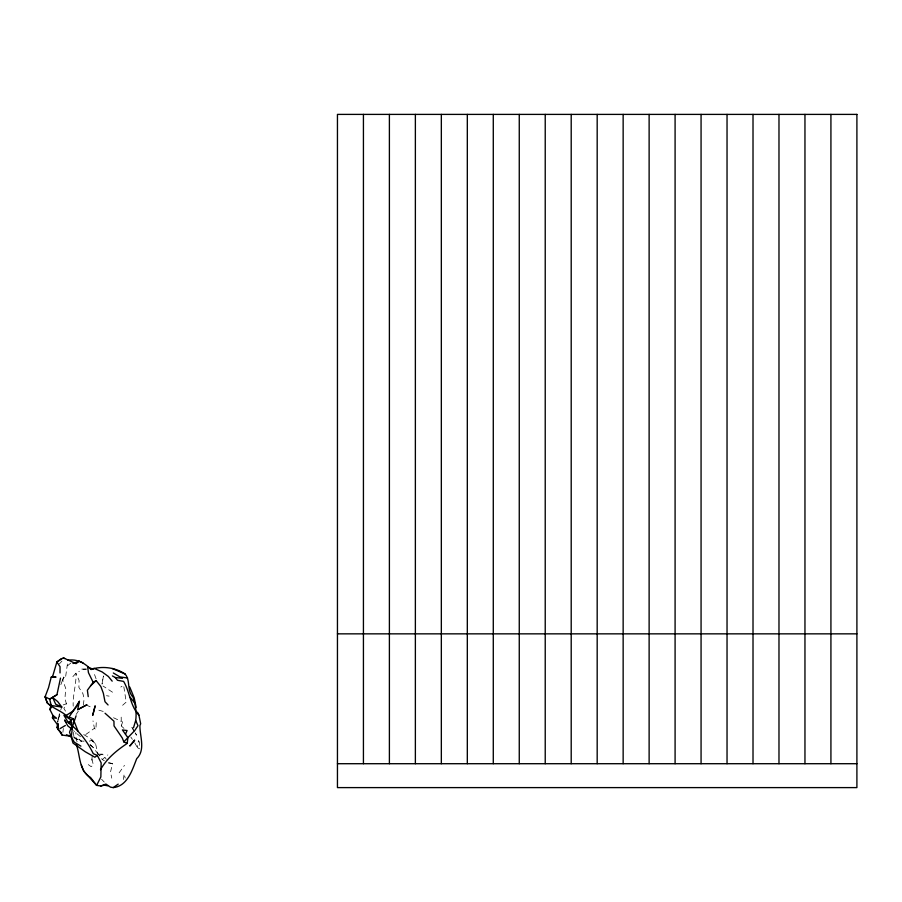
<?xml version="1.0" encoding="UTF-8"?>
<svg xmlns="http://www.w3.org/2000/svg" width="902" height="902" viewBox="0 0 902 902"><rect width="100%" height="100%" fill="white"/><g stroke="black" fill="none" stroke-linecap="round" stroke-linejoin="round"><path stroke-width="0.68" stroke-dasharray="4.51 3.38" d="M123.969 728.399L121.33 725.941L121.139 713.809M57.593 722.22L59.397 713.82L57.762 722.119M62.193 680.514L63.692 677.131L65.395 678.349L67.684 662.169M101.994 684.088L103.414 675.959L102.163 683.829M96.266 722.682L95.871 729.639L94.428 728.297L92.996 720.923M92.252 755.752L91.733 761.243L91.903 758.988L93.38 765.009L91.147 766.644L87.235 763.87M62.903 732.334L63.343 728.466M83.334 704.981L84.055 699.422M123.416 779.542L124.138 773.984L125.198 777.998M138.626 741.444L139.697 742.075L139.483 748.795L137.442 747.668L138.457 740.362M108.533 762.348L112.479 763.757L110.506 772.044L111.769 778.155M121.33 725.941L122.864 721.036M60.727 710.021L61.607 707.495M58.01 719.492L60.569 713.91M60.851 684.652L63.692 677.131L62.869 680.424L65.745 688.497L64.921 698.655L66.398 703.718L63.873 708.374L66.692 713.166M76.118 714.474L78.35 711.137M119.132 772.822L124.465 765.347M72.882 676.635L76.005 673.129L79.376 671.235M59.487 663.759L61.934 661.11M122.616 705.285L126.201 702.083L123.608 685.294L120.823 687.031M83.728 734.566L92.027 739.64L95.544 743.676L97.788 753.294L102.264 759.54L107.845 754.929M67.571 665.732L70.773 663.083M85.746 734.499L94.428 728.297M99.197 755.493L102.535 754.128L106.289 759.27M63.185 704.936L66.398 703.718M89.309 741.151L91.621 740.384L95.544 743.676L90.741 739.798L91.621 740.384M86.276 668.878L80.673 669.137L86.4 669.656M97.551 754.219L102.535 754.128M73.998 737.881L81.293 741.004L84.033 741.218M106.492 695.724L109.086 696.13M108.567 763.148L112.479 763.757M103.211 711.419L95.702 709.299M73.817 737.238L81.721 741.715L77.82 738.242L81.293 741.004M86.062 704.936L92.579 707.867M113.539 717.744L120.924 721.205M112.513 692.217L103.008 686.016M102.264 759.54L104.373 760.747M80.504 736.72L73.536 730.744M90.121 744.804L93.12 747.375L97.698 753.587M90.065 744.624L93.12 747.375M101.543 779.204L104.237 782.034M130.813 737.035L132.38 739.347M134.375 731.635L131.128 726.076L133.169 729.481M135.108 732.807L136.574 735.153L133.857 730.62M134.714 742.808L137.442 747.668M77.11 741.692L76.039 739.223L75.881 732.413M94.518 674.549L96.074 678.778M83.683 696.818L82.894 693.615L78.891 687.425L79.083 680.514L76.005 673.129C76.478 684.28 72.6 695.036 73.197 706.142M73.333 732.323L74.077 737.78"/><path stroke-width="1.35" d="M60.028 672.937L60.028 666.691L56.882 661.978L61.449 658.539M58.066 723.855L58.055 729.481L61.235 732.683L62.001 735.051L71.359 736.336M81.338 764.93L83.638 771.018L96.638 785.383L100.855 776.915L101.148 762.821L97.326 755.414L93.278 753.7C88.227 743.248 81.338 733.788 72.6 726.099L76.084 715.805M100.483 769.733C106.819 758.402 116.865 750.306 127.227 743.406L127.87 737.644L134.793 730.473L137.983 725.682L135.683 720.506C136.8 712.772 135.548 704.575 133.045 697.167C126.596 690.571 130.745 680.728 125.107 674.008C115.343 667.401 102.016 665.699 90.876 669.464C84.653 662.823 76.884 658.764 67.751 660.241M72.6 726.099L71.269 737.013L73.006 743.101L85.239 751.749L94.879 757.218L97.326 755.414M57.807 723.663L57.018 727.316L58.055 729.481L57.514 724.734L52.417 717.812L52.868 715.376L49.914 709.547L51.064 704.688M60.502 678.112L56.939 694.732L49.666 699.14L45.1 696.772L48.561 687.617L51.2 677.21L52.609 676.477L56.059 677.098L51.2 677.21M77.696 709.648L86.772 704.857L77.696 709.648L79.432 701.328L68.597 717.744C62.644 711.114 53.443 709.017 47.175 702.714L45.1 696.772L47.287 702.996L51.685 706.717L49.914 709.547M133.496 727.824L135.683 720.506M52.609 676.477L56.882 661.978L63.354 657.862L76.005 663.658L79.207 661.211L82.973 662.857M125.491 734.183L127.081 730.53L122.413 729.932L127.87 737.644L123.822 741.884L127.227 743.406M76.67 706.525L79.432 701.328M108.071 704.958L104.993 701.722L103.358 693.266L100.855 686.523L96.131 680.57L93.177 682.374L87.381 690.233L88.227 696.626M75.948 707.45L73.028 711.148L66.398 715.263M90.561 685.847L96.131 680.57M76.264 744.297C80.357 755.47 78.767 770.77 90.527 777.456L96.638 785.383L100.787 785.98L105.895 784.052L110.484 787.142L113.224 787.604L118.196 784.131M56.939 694.732L49.666 699.14L51.234 705.533L61.832 707.033L57.638 701.531L52.654 697.494L55.732 704.248L61.832 707.033M60.017 728.636L65.361 725.467M77.955 730.936L73.152 718.77L68.281 722.581L72.137 726.121M72.972 663.5L79.207 661.211M100.787 785.98L104.328 785.202L107.812 785.8M68.597 717.744L70.435 717.541L73.152 718.77M90.876 669.464L93.053 669.261L87.641 666.984L88.452 672.667L93.177 682.374M113.224 787.604C127.565 786.149 132.222 769.981 136.732 758.627C145.673 749.878 139.821 736.506 139.9 725.682L140.667 723.754L138.897 715.106L137.487 712.23M337.449 633.847L856.9 633.847M337.449 763.712L856.9 763.712M72.002 722.818L68.281 722.581L63.918 715.286L70.931 719.852L71.912 726.087L69.51 732.21L71.269 737.013L74.325 742.199L80.909 746.157M52.417 717.812L56.612 718.263L52.868 715.376M112.4 675.936L115.276 677.503L122.525 678.338M127.588 678L119.898 676.895L113.336 672.982M66.444 734.713L71.957 736.9M125.107 674.008L112.175 668.483M93.876 668.269L102.106 671.922L108.375 676.489L112.186 681.157M63.354 657.862L64.73 658.528M105.06 713.245L113.945 721.205L114.035 725.907L122.3 738.016L123.822 741.884M72.081 729.301L67.751 725.851L64.583 720.01L66.32 722.592M138.897 715.106C130.147 705.838 129.989 692.037 123.608 681.405L117.486 680.277L115.276 677.503M130.147 697.257L135.052 703.459M62.001 735.051L57.018 727.316M129.753 687.031L134.184 697.821L136.146 707.326M830.922 114.396L830.922 763.712M804.956 114.396L804.956 763.712M778.978 114.396L778.978 763.712M753.012 114.396L753.012 763.712M727.035 114.396L727.035 763.712M701.068 114.396L701.068 763.712M675.091 114.396L675.091 763.712M649.124 114.396L649.124 763.712M623.147 114.396L623.147 763.712M597.18 114.396L597.18 763.712M571.203 114.396L571.203 763.712M545.225 114.396L545.225 763.712M519.259 114.396L519.259 763.712M493.281 114.396L493.281 763.712M467.315 114.396L467.315 763.712M441.337 114.396L441.337 763.712M415.371 114.396L415.371 763.712M389.393 114.396L389.393 763.712M363.427 114.396L363.427 763.712M95.093 706.052L92.737 715.252L95.093 706.052M134.59 740.249L129.967 745.853L134.59 740.249M856.9 114.396L337.449 114.396L337.449 787.604L856.9 787.604L856.9 114.396"/></g></svg>
